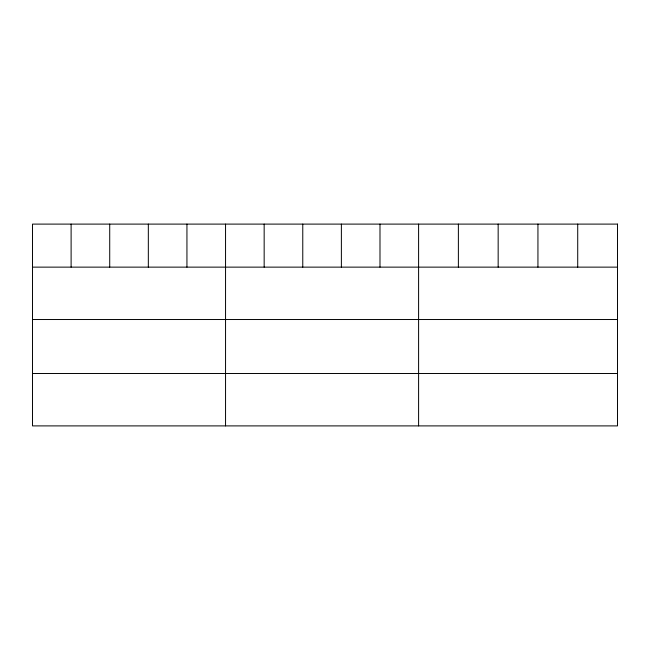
<?xml version="1.0" encoding="UTF-8"?>
<svg xmlns="http://www.w3.org/2000/svg" width="650" height="650" viewBox="0 0 650 650"><rect width="100%" height="100%" fill="white"/><g stroke="black" fill="none" stroke-linecap="round" stroke-linejoin="round"><path stroke-width="0.97" d="M32.5 267.134L617.5 267.134M32.5 319.524L617.5 319.524M32.5 373.506L617.5 373.506M577.72 224.104L577.72 267.134M537.94 224.104L537.94 267.134M498.16 224.104L498.16 267.134M458.38 224.104L458.38 267.134M418.6 224.104L418.6 425.896M379.99 224.104L379.99 267.134M341.38 224.104L341.38 267.134M302.77 224.104L302.77 267.134M264.16 224.104L264.16 267.134M225.55 224.104L225.55 425.896M186.94 224.104L186.94 267.134M148.33 224.104L148.33 267.134M109.72 224.104L109.72 267.134M71.11 224.104L71.11 267.134M617.5 224.104L32.5 224.104L32.5 425.896L617.5 425.896L617.5 224.104"/></g></svg>
